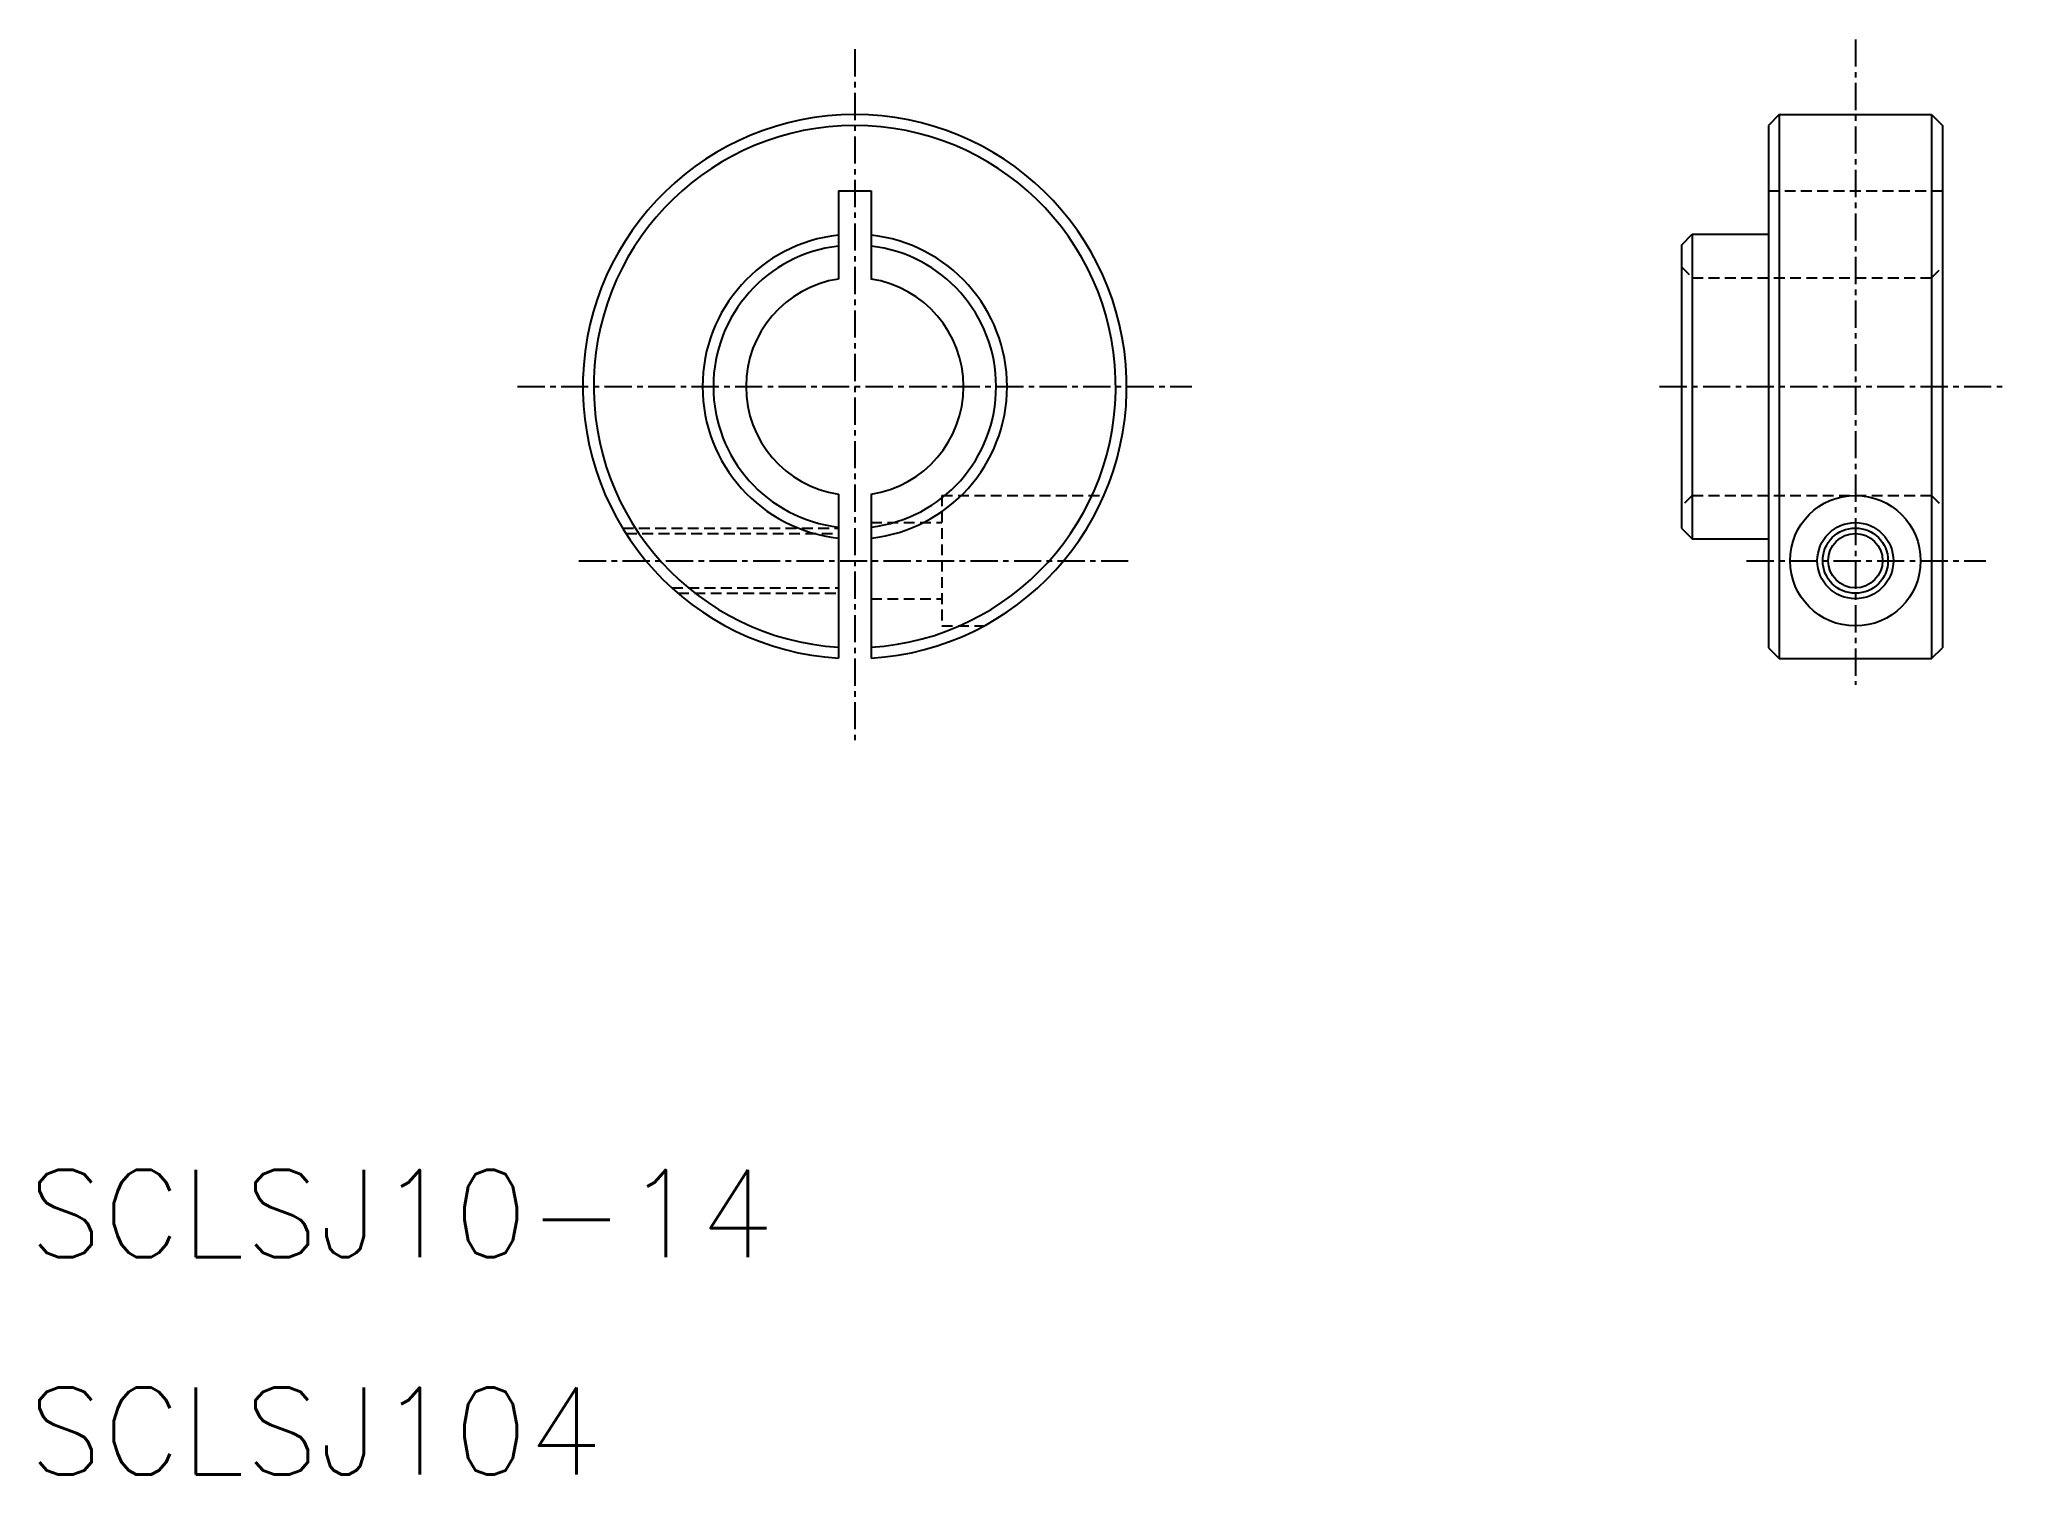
# Model space of a CAD drawing. Extents: x 10.5 to 101, y 10 to 76.
import ezdxf

# ---------------------------------------------------------------- set-up
doc = ezdxf.new("R2010")
doc.units = 0
doc.linetypes.add('CENTER', pattern=[2, 1.25, -0.25, 0.25, -0.25])
doc.linetypes.add('DASHED', pattern=[0.75, 0.5, -0.25])
doc.layers.get('0').update_dxf_attribs({"linetype": 'CONTINUOUS'})
doc.layers.add('CENTER', color=1, linetype='CENTER')
doc.styles.get("Standard").update_dxf_attribs({"font": 'txt.shx', "bigfont": 'bigfont.shx'})

msp = doc.modelspace()

# ---------------------------------------------------------------- linework, layer by layer
at = {"color": 7, "linetype": 'CONTINUOUS'}
for p, q in [((90.5, 72.5), (90, 72)), ((90.5, 72.5), (97.5, 72.5)), ((90.5, 72.5), (90.5, 47.5)), ((97.5, 72.5), (98, 72)), ((97.5, 72.5), (97.5, 47.5)), ((90, 72), (90, 48)), ((98, 72), (98, 48)), ((47.25, 69), (47.25, 64.943)), ((47.25, 69), (48.75, 69)), ((48.75, 69), (48.75, 64.943)), ((86, 66.5), (86.5, 67)), ((86.5, 67), (86.5, 53)), ((86.5, 67), (90, 67)), ((86, 66.5), (86, 53.5)), ((47.25, 55.057), (47.25, 47.523)), ((48.75, 55.057), (48.75, 47.523)), ((86, 53.5), (86.5, 53)), ((86.5, 53), (90, 53)), ((90, 48), (90.5, 47.5)), ((97.5, 47.5), (98, 48)), ((90.5, 47.5), (97.5, 47.5))]:
    msp.add_line(p, q, dxfattribs=at)
at = {"color": 3, "linetype": 'DASHED'}
for p, q in [((90, 69), (98, 69)), ((86, 65.5), (86.5, 65)), ((97.5, 65), (98, 65.5)), ((86.5, 65), (97.5, 65)), ((52, 55), (52, 49)), ((52, 55), (59.456, 55)), ((86.5, 55), (86, 54.5)), ((86.5, 55), (97.5, 55)), ((97.5, 55), (98, 54.5)), ((37.323, 53.5), (47.25, 53.5)), ((48.75, 53.75), (52, 53.75)), ((37.479, 53.25), (47.25, 53.25)), ((39.592, 50.75), (47.25, 50.75)), ((39.876, 50.5), (47.25, 50.5)), ((48.75, 50.25), (52, 50.25)), ((52, 49), (53.937, 49))]:
    msp.add_line(p, q, dxfattribs=at)
at = {"color": 7, "linetype": 'CONTINUOUS'}
for radius in [3, 1.75, 1.25]:
    msp.add_circle((94, 52), radius, dxfattribs=at)
at = {"color": 3, "linetype": 'CONTINUOUS'}
msp.add_circle((94, 52), 1.5, dxfattribs=at)
at = {"color": 7, "linetype": 'CONTINUOUS'}
for radius, start, end in [(12.5, 273.43981, 266.56019), (12, 273.58332, 266.41668), (7, 96.15064, 263.84936), (7, 276.15064, 83.84936), (6.5, 96.62581, 263.37419), (6.5, 276.62581, 83.37419), (5, 98.62693, 261.37307), (5, 278.62693, 81.37307)]:
    msp.add_arc((48, 60), radius, start, end, dxfattribs=at)
at = {"layer": 'CENTER', "color": 1, "linetype": 'CENTER'}
for p, q in [((48, 75.5), (48, 43.5)), ((94, 75.957), (94, 46.292)), ((32.5, 60), (63.5, 60)), ((85, 60), (101, 60)), ((35.322, 52), (60.678, 52)), ((89, 52), (100, 52))]:
    msp.add_line(p, q, dxfattribs=at)

# ---------------------------------------------------------------- texts
at = {"color": 7, "linetype": 'CONTINUOUS'}
for s, p in [('SCLSJ10-14', (10, 20)), ('SCLSJ104', (10, 10))]:
    msp.add_text(s, height=4, dxfattribs=at).set_placement(p)

doc.saveas('drawing.dxf')
